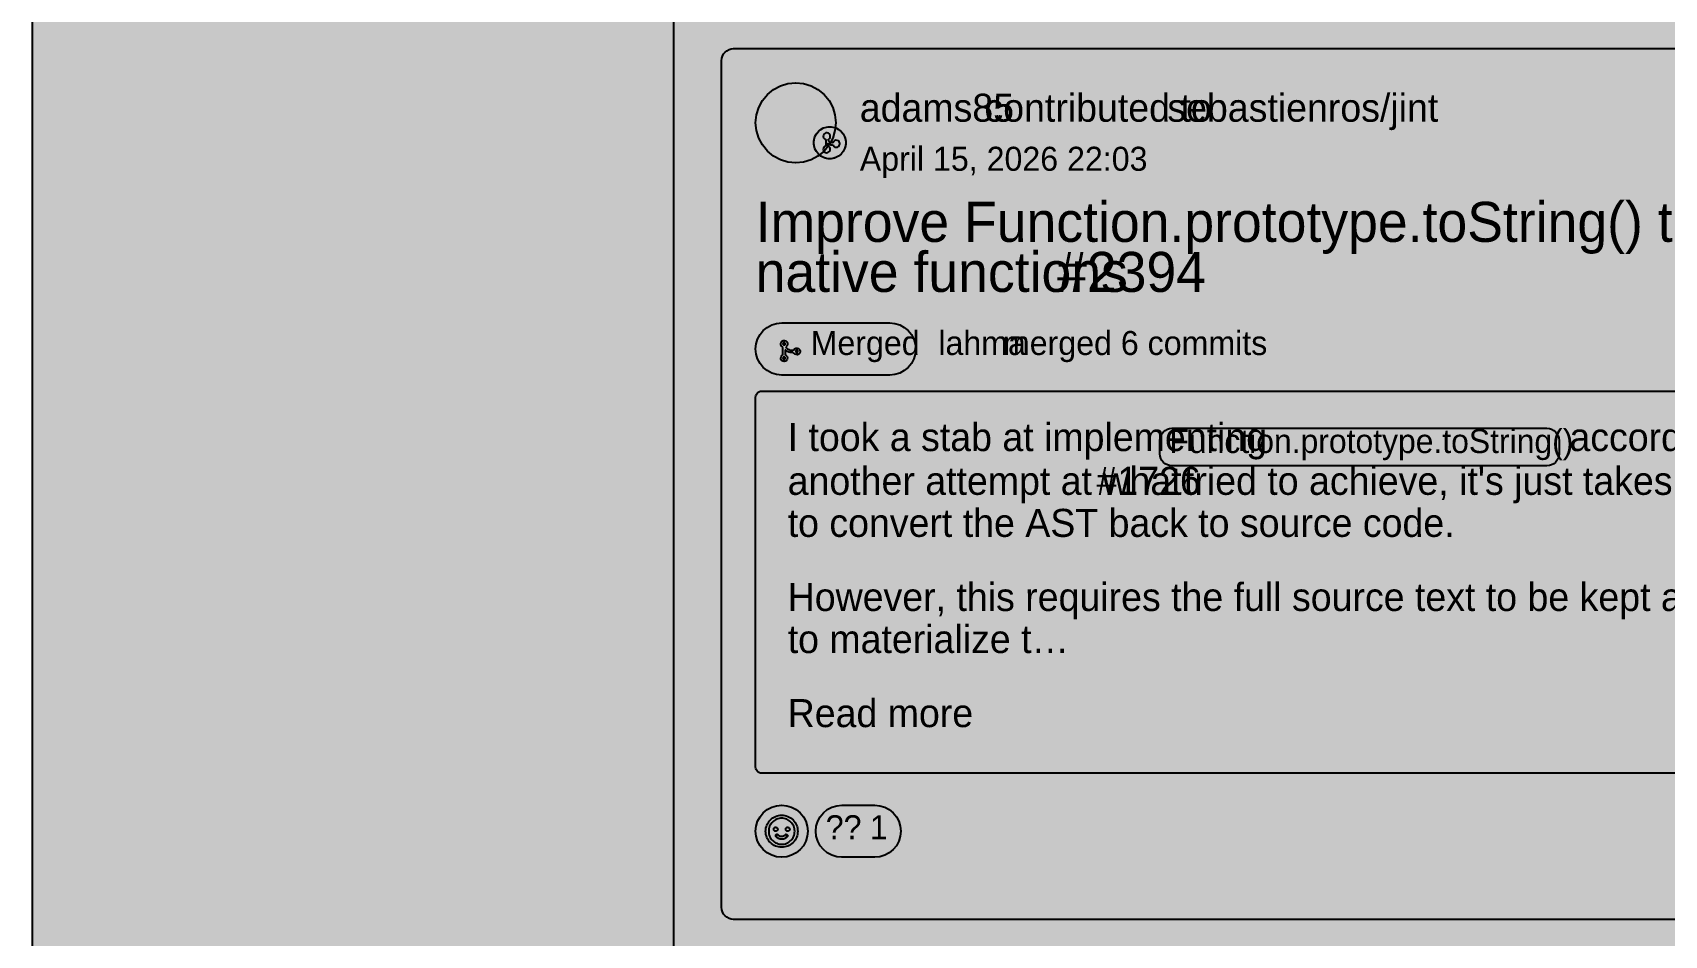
# Model space of a CAD drawing. Extents: x 0 to 2255, y 0 to 8703.
# Drawn here: x 0 to 815, y 2911 to 3362 of the extents above; entities that cross this region are included whole.
import ezdxf

# ---------------------------------------------------------------- set-up
doc = ezdxf.new("R2010")
doc.units = 0

msp = doc.modelspace()

# ---------------------------------------------------------------- hatches: boundary and pattern name
at = {"true_color": 0x0d1117}
for points in [[(0, 8703), (1280, 8703), (1280, 0.44), (0, 0.44)], [(0, 8639), (1280, 8639), (1280, 0.44), (0, 0.44)], [(0, 8639), (320, 8639), (320, 0.44), (0, 0.44)], [(350, 3354.23), (998.03, 3354.23), (998.03, 3354.23), (999.2, 3354.12), (1000.33, 3353.78), (1001.36, 3353.22), (1002.27, 3352.48), (1003.02, 3351.57), (1003.57, 3350.53), (1003.92, 3349.4), (1004.03, 3348.23), (1004.03, 2925.38), (1004.03, 2925.38), (1003.92, 2924.2), (1003.57, 2923.08), (1003.02, 2922.04), (1002.27, 2921.13), (1001.36, 2920.39), (1000.33, 2919.83), (999.2, 2919.49), (998.03, 2919.38), (350, 2919.38), (350, 2919.38), (348.83, 2919.49), (347.7, 2919.83), (346.67, 2920.39), (345.76, 2921.13), (345.01, 2922.04), (344.46, 2923.08), (344.12, 2924.2), (344, 2925.38), (344, 3348.23), (344, 3348.23), (344.12, 3349.4), (344.46, 3350.53), (345.01, 3351.57), (345.76, 3352.48), (346.67, 3353.22), (347.7, 3353.78), (348.83, 3354.12), (350, 3354.23)], [(398, 3315.23), (398, 3315.23), (398, 3315.23), (399.56, 3315.08), (401.06, 3314.63), (402.44, 3313.89), (403.66, 3312.89), (404.65, 3311.68), (405.39, 3310.3), (405.85, 3308.8), (406, 3307.23), (406, 3307.23), (406, 3307.23), (405.85, 3305.67), (405.39, 3304.17), (404.65, 3302.79), (403.66, 3301.58), (402.44, 3300.58), (401.06, 3299.84), (399.56, 3299.39), (398, 3299.23), (398, 3299.23), (398, 3299.23), (396.44, 3299.39), (394.94, 3299.84), (393.56, 3300.58), (392.34, 3301.58), (391.35, 3302.79), (390.61, 3304.17), (390.15, 3305.67), (390, 3307.23), (390, 3307.23), (390, 3307.23), (390.15, 3308.8), (390.61, 3310.3), (391.35, 3311.68), (392.34, 3312.89), (393.56, 3313.89), (394.94, 3314.63), (396.44, 3315.08), (398, 3315.23)]]:
    msp.add_hatch(color=256, dxfattribs=at).paths.add_polyline_path(points, flags=0)
at = {"true_color": 0x010409}
msp.add_hatch(color=256, dxfattribs=at).paths.add_polyline_path([(0, 8639), (1280, 8639), (1280, 0.44), (0, 0.44)], flags=0)
at = {"true_color": 0xffffff}
msp.add_hatch(color=256, dxfattribs=at).paths.add_polyline_path([(381, 3337.23), (381, 3337.23), (381, 3337.23), (384.9, 3336.85), (388.65, 3335.71), (392.11, 3333.86), (395.14, 3331.38), (397.63, 3328.35), (399.48, 3324.89), (400.62, 3321.14), (401, 3317.23), (401, 3317.23), (401, 3317.23), (400.62, 3313.33), (399.48, 3309.58), (397.63, 3306.12), (395.14, 3303.09), (392.11, 3300.6), (388.65, 3298.76), (384.9, 3297.62), (381, 3297.23), (381, 3297.23), (381, 3297.23), (377.1, 3297.62), (373.35, 3298.76), (369.89, 3300.6), (366.86, 3303.09), (364.37, 3306.12), (362.52, 3309.58), (361.38, 3313.33), (361, 3317.23), (361, 3317.23), (361, 3317.23), (361.38, 3321.14), (362.52, 3324.89), (364.37, 3328.35), (366.86, 3331.38), (369.89, 3333.86), (373.35, 3335.71), (377.1, 3336.85), (381, 3337.23)], flags=0)
at = {"true_color": 0xab7df8}
h = msp.add_hatch(color=256, dxfattribs=at)
h.paths.add_polyline_path([(398, 3299.23), (397.22, 3299.27), (396.44, 3299.39), (395.68, 3299.58), (394.94, 3299.84), (394.23, 3300.18), (393.56, 3300.58), (392.92, 3301.05), (392.34, 3301.58), (391.82, 3302.16), (391.35, 3302.79), (390.94, 3303.46), (390.61, 3304.17), (390.34, 3304.91), (390.15, 3305.67), (390.04, 3306.45), (390, 3307.23), (390.04, 3308.02), (390.15, 3308.8), (390.34, 3309.56), (390.61, 3310.3), (390.94, 3311.01), (391.35, 3311.68), (391.82, 3312.31), (392.34, 3312.89), (392.92, 3313.42), (393.56, 3313.89), (394.23, 3314.29), (394.94, 3314.63), (395.68, 3314.89), (396.44, 3315.08), (397.22, 3315.2), (398, 3315.23), (398.78, 3315.2), (399.56, 3315.08), (400.32, 3314.89), (401.06, 3314.63), (401.77, 3314.29), (402.44, 3313.89), (403.08, 3313.42), (403.66, 3312.89), (404.18, 3312.31), (404.65, 3311.68), (405.06, 3311.01), (405.39, 3310.3), (405.66, 3309.56), (405.85, 3308.8), (405.96, 3308.02), (406, 3307.23), (405.96, 3306.45), (405.85, 3305.67), (405.66, 3304.91), (405.39, 3304.17), (405.06, 3303.46), (404.65, 3302.79), (404.18, 3302.16), (403.66, 3301.58), (403.08, 3301.05), (402.44, 3300.58), (401.77, 3300.18), (401.06, 3299.84), (400.32, 3299.58), (399.56, 3299.39), (398.78, 3299.27), (398, 3299.23)], flags=0)
h.paths.add_polyline_path([(398.25, 3310.48), (398.14, 3311.1), (397.81, 3311.64), (397.32, 3312.03), (396.72, 3312.22), (396.09, 3312.19), (395.52, 3311.93), (395.07, 3311.49), (394.81, 3310.92), (394.76, 3310.29), (394.94, 3309.69), (395.32, 3309.19), (395.85, 3308.86), (396, 3308.33), (396, 3307.7), (396, 3307.07), (396, 3306.44), (396, 3305.8), (395.56, 3305.46), (395.1, 3305.03), (394.82, 3304.47), (394.76, 3303.84), (394.92, 3303.24), (395.29, 3302.73), (395.81, 3302.38), (396.42, 3302.24), (397.04, 3302.32), (397.6, 3302.62), (398.01, 3303.1), (398.22, 3303.69), (398.22, 3304.31), (397.99, 3304.9), (397.57, 3305.37), (397.01, 3305.66), (397, 3306.28), (397, 3306.91), (397.44, 3306.67), (398.01, 3306.4), (398.62, 3306.26), (399.25, 3306.23), (399.69, 3305.95), (400.07, 3305.44), (400.6, 3305.11), (401.21, 3304.98), (401.83, 3305.08), (402.38, 3305.4), (402.78, 3305.88), (402.98, 3306.48), (402.96, 3307.11), (402.72, 3307.69), (402.29, 3308.14), (401.72, 3308.42), (401.1, 3308.48), (400.49, 3308.31), (399.98, 3307.94), (399.64, 3307.42), (399.13, 3307.23), (398.51, 3307.3), (397.93, 3307.55), (397.46, 3307.96), (397.14, 3308.5), (397.32, 3308.94), (397.81, 3309.33), (398.14, 3309.87), (398.25, 3310.48)], flags=0)
at = {"true_color": 0x8957e5}
msp.add_hatch(color=256, dxfattribs=at).paths.add_polyline_path([(374, 3217.23), (427.94, 3217.23), (427.94, 3217.23), (430.47, 3216.98), (432.91, 3216.24), (435.16, 3215.04), (437.13, 3213.43), (438.75, 3211.46), (439.95, 3209.21), (440.69, 3206.77), (440.94, 3204.23), (440.94, 3204.23), (440.94, 3204.23), (440.69, 3201.7), (439.95, 3199.26), (438.75, 3197.01), (437.13, 3195.04), (435.16, 3193.43), (432.91, 3192.22), (430.47, 3191.48), (427.94, 3191.23), (374, 3191.23), (374, 3191.23), (371.46, 3191.48), (369.03, 3192.22), (366.78, 3193.43), (364.81, 3195.04), (363.19, 3197.01), (361.99, 3199.26), (361.25, 3201.7), (361, 3204.23), (361, 3204.23), (361, 3204.23), (361.25, 3206.77), (361.99, 3209.21), (363.19, 3211.46), (364.81, 3213.43), (366.78, 3215.04), (369.03, 3216.24), (371.46, 3216.98), (374, 3217.23)], flags=0)
at = {"true_color": 0xffffff}
h = msp.add_hatch(color=256, dxfattribs=at)
h.paths.add_polyline_path([(376.09, 3205.37), (376.46, 3204.8), (376.94, 3204.31), (377.51, 3203.94), (378.15, 3203.71), (378.83, 3203.61), (379.51, 3203.61), (380.06, 3203.82), (380.48, 3204.35), (381.08, 3204.67), (381.76, 3204.72), (382.4, 3204.51), (382.91, 3204.06), (383.2, 3203.45), (383.23, 3202.77), (382.98, 3202.14), (382.51, 3201.65), (381.88, 3201.39), (381.2, 3201.4), (380.58, 3201.67), (380.12, 3202.17), (379.64, 3202.48), (378.95, 3202.48), (378.27, 3202.54), (377.61, 3202.69), (376.98, 3202.95), (376.4, 3203.31), (375.88, 3203.76), (375.75, 3203.39), (375.75, 3202.71), (375.75, 3202.03), (375.75, 3201.34), (376.27, 3200.97), (376.69, 3200.43), (376.87, 3199.78), (376.78, 3199.11), (376.43, 3198.53), (375.87, 3198.13), (375.21, 3197.99), (374.54, 3198.11), (373.98, 3198.49), (373.61, 3199.06), (373.5, 3199.73), (373.66, 3200.39), (374.07, 3200.94), (374.62, 3201.3), (374.62, 3201.98), (374.62, 3202.66), (374.62, 3203.35), (374.62, 3204.03), (374.62, 3204.72), (374.45, 3205.28), (373.91, 3205.7), (373.58, 3206.29), (373.51, 3206.96), (373.71, 3207.61), (374.15, 3208.13), (374.76, 3208.43), (375.44, 3208.47), (376.08, 3208.23), (376.57, 3207.77), (376.84, 3207.14), (376.84, 3206.46), (376.58, 3205.84), (376.09, 3205.37)], flags=0)
h.paths.add_polyline_path([(375.19, 3199.11), (375.24, 3199.11), (375.3, 3199.12), (375.35, 3199.13), (375.4, 3199.15), (375.45, 3199.18), (375.5, 3199.2), (375.54, 3199.24), (375.59, 3199.27), (375.62, 3199.32), (375.66, 3199.36), (375.68, 3199.41), (375.71, 3199.46), (375.73, 3199.51), (375.74, 3199.56), (375.75, 3199.62), (375.75, 3199.67), (375.75, 3199.73), (375.74, 3199.78), (375.73, 3199.84), (375.71, 3199.89), (375.68, 3199.94), (375.66, 3199.98), (375.62, 3200.03), (375.59, 3200.07), (375.54, 3200.11), (375.5, 3200.14), (375.45, 3200.17), (375.4, 3200.19), (375.35, 3200.21), (375.3, 3200.22), (375.24, 3200.23), (375.19, 3200.23), (375.13, 3200.23), (375.08, 3200.22), (375.02, 3200.21), (374.97, 3200.19), (374.92, 3200.17), (374.88, 3200.14), (374.83, 3200.11), (374.79, 3200.07), (374.75, 3200.03), (374.72, 3199.98), (374.69, 3199.94), (374.67, 3199.89), (374.65, 3199.84), (374.64, 3199.78), (374.63, 3199.73), (374.62, 3199.67), (374.63, 3199.62), (374.64, 3199.56), (374.65, 3199.51), (374.67, 3199.46), (374.69, 3199.41), (374.72, 3199.36), (374.75, 3199.32), (374.79, 3199.27), (374.83, 3199.24), (374.88, 3199.2), (374.92, 3199.18), (374.97, 3199.15), (375.02, 3199.13), (375.08, 3199.12), (375.13, 3199.11), (375.19, 3199.11)], flags=0)
h.paths.add_polyline_path([(381.56, 3202.48), (381.62, 3202.49), (381.67, 3202.5), (381.73, 3202.51), (381.78, 3202.53), (381.83, 3202.55), (381.87, 3202.58), (381.92, 3202.61), (381.96, 3202.65), (382, 3202.69), (382.03, 3202.73), (382.06, 3202.78), (382.08, 3202.83), (382.1, 3202.88), (382.11, 3202.94), (382.12, 3202.99), (382.12, 3203.05), (382.12, 3203.1), (382.11, 3203.16), (382.1, 3203.21), (382.08, 3203.26), (382.06, 3203.31), (382.03, 3203.36), (382, 3203.4), (381.96, 3203.44), (381.92, 3203.48), (381.87, 3203.51), (381.83, 3203.54), (381.78, 3203.57), (381.73, 3203.59), (381.67, 3203.6), (381.62, 3203.61), (381.56, 3203.61), (381.51, 3203.61), (381.45, 3203.6), (381.4, 3203.59), (381.35, 3203.57), (381.3, 3203.54), (381.25, 3203.51), (381.21, 3203.48), (381.16, 3203.44), (381.13, 3203.4), (381.09, 3203.36), (381.07, 3203.31), (381.04, 3203.26), (381.02, 3203.21), (381.01, 3203.16), (381, 3203.1), (381, 3203.05), (381, 3202.99), (381.01, 3202.94), (381.02, 3202.88), (381.04, 3202.83), (381.07, 3202.78), (381.09, 3202.73), (381.13, 3202.69), (381.16, 3202.65), (381.21, 3202.61), (381.25, 3202.58), (381.3, 3202.55), (381.35, 3202.53), (381.4, 3202.51), (381.45, 3202.5), (381.51, 3202.49), (381.56, 3202.48)], flags=0)
h.paths.add_polyline_path([(375.75, 3206.8), (375.75, 3206.85), (375.74, 3206.91), (375.73, 3206.96), (375.71, 3207.01), (375.68, 3207.06), (375.65, 3207.11), (375.62, 3207.15), (375.58, 3207.19), (375.54, 3207.23), (375.5, 3207.26), (375.45, 3207.29), (375.4, 3207.32), (375.35, 3207.33), (375.3, 3207.35), (375.24, 3207.35), (375.19, 3207.36), (375.13, 3207.35), (375.08, 3207.35), (375.02, 3207.33), (374.97, 3207.31), (374.92, 3207.29), (374.87, 3207.26), (374.83, 3207.23), (374.79, 3207.19), (374.75, 3207.15), (374.72, 3207.11), (374.69, 3207.06), (374.67, 3207.01), (374.65, 3206.96), (374.64, 3206.9), (374.63, 3206.85), (374.62, 3206.79), (374.63, 3206.74), (374.64, 3206.68), (374.65, 3206.63), (374.67, 3206.58), (374.69, 3206.53), (374.72, 3206.48), (374.75, 3206.44), (374.79, 3206.4), (374.83, 3206.36), (374.88, 3206.33), (374.92, 3206.3), (374.97, 3206.27), (375.03, 3206.26), (375.08, 3206.24), (375.13, 3206.24), (375.19, 3206.23), (375.24, 3206.24), (375.3, 3206.24), (375.35, 3206.26), (375.4, 3206.28), (375.45, 3206.3), (375.5, 3206.33), (375.55, 3206.36), (375.59, 3206.4), (375.62, 3206.44), (375.66, 3206.48), (375.68, 3206.53), (375.71, 3206.58), (375.73, 3206.63), (375.74, 3206.69), (375.75, 3206.74), (375.75, 3206.8)], flags=0)
at = {"true_color": 0x151b23}
for points in [[(364, 3183.23), (984.03, 3183.23), (984.03, 3183.23), (984.62, 3183.18), (985.18, 3183.01), (985.7, 3182.73), (986.15, 3182.36), (986.53, 3181.9), (986.8, 3181.38), (986.97, 3180.82), (987.03, 3180.23), (987.03, 2995.38), (987.03, 2995.38), (986.97, 2994.79), (986.8, 2994.23), (986.53, 2993.71), (986.15, 2993.25), (985.7, 2992.88), (985.18, 2992.6), (984.62, 2992.43), (984.03, 2992.38), (364, 2992.38), (364, 2992.38), (363.41, 2992.43), (362.85, 2992.6), (362.33, 2992.88), (361.88, 2993.25), (361.51, 2993.71), (361.23, 2994.23), (361.06, 2994.79), (361, 2995.38), (361, 3180.23), (361, 3180.23), (361.06, 3180.82), (361.23, 3181.38), (361.51, 3181.9), (361.88, 3182.36), (362.33, 3182.73), (362.85, 3183.01), (363.41, 3183.18), (364, 3183.23)], [(374, 2976.38), (374, 2976.38), (374, 2976.38), (376.54, 2976.13), (378.97, 2975.39), (381.22, 2974.18), (383.19, 2972.57), (384.81, 2970.6), (386.01, 2968.35), (386.75, 2965.91), (387, 2963.37), (387, 2963.37), (387, 2963.37), (386.75, 2960.84), (386.01, 2958.4), (384.81, 2956.15), (383.19, 2954.18), (381.22, 2952.57), (378.97, 2951.36), (376.54, 2950.62), (374, 2950.38), (374, 2950.38), (374, 2950.38), (371.46, 2950.62), (369.03, 2951.36), (366.78, 2952.57), (364.81, 2954.18), (363.19, 2956.15), (361.99, 2958.4), (361.25, 2960.84), (361, 2963.37), (361, 2963.37), (361, 2963.37), (361.25, 2965.91), (361.99, 2968.35), (363.19, 2970.6), (364.81, 2972.57), (366.78, 2974.18), (369.03, 2975.39), (371.46, 2976.13), (374, 2976.38)]]:
    msp.add_hatch(color=256, dxfattribs=at).paths.add_polyline_path(points, flags=0)
at = {"true_color": 0x656c76}
msp.add_hatch(color=256, dxfattribs=at).paths.add_polyline_path([(568.88, 3164.61), (756.12, 3164.61), (756.12, 3164.61), (757.3, 3164.49), (758.42, 3164.15), (759.46, 3163.6), (760.37, 3162.85), (761.11, 3161.94), (761.67, 3160.91), (762.01, 3159.78), (762.12, 3158.61), (762.12, 3151.86), (762.12, 3151.86), (762.01, 3150.69), (761.67, 3149.56), (761.11, 3148.53), (760.37, 3147.62), (759.46, 3146.87), (758.42, 3146.32), (757.3, 3145.97), (756.12, 3145.86), (568.88, 3145.86), (568.88, 3145.86), (567.7, 3145.97), (566.58, 3146.32), (565.54, 3146.87), (564.63, 3147.62), (563.89, 3148.53), (563.33, 3149.56), (562.99, 3150.69), (562.88, 3151.86), (562.88, 3158.61), (562.88, 3158.61), (562.99, 3159.78), (563.33, 3160.91), (563.89, 3161.94), (564.63, 3162.85), (565.54, 3163.6), (566.58, 3164.15), (567.7, 3164.49), (568.88, 3164.61)], flags=0)
at = {"true_color": 0x9198a1}
h = msp.add_hatch(color=256, dxfattribs=at)
h.paths.add_polyline_path([(374, 2971.38), (374.78, 2971.34), (375.56, 2971.22), (376.32, 2971.03), (377.06, 2970.77), (377.77, 2970.43), (378.44, 2970.03), (379.08, 2969.56), (379.66, 2969.03), (380.18, 2968.45), (380.65, 2967.82), (381.06, 2967.15), (381.39, 2966.44), (381.66, 2965.7), (381.85, 2964.94), (381.96, 2964.16), (382, 2963.37), (381.96, 2962.59), (381.85, 2961.81), (381.66, 2961.05), (381.39, 2960.31), (381.06, 2959.6), (380.65, 2958.93), (380.18, 2958.3), (379.66, 2957.72), (379.08, 2957.19), (378.44, 2956.72), (377.77, 2956.32), (377.06, 2955.98), (376.32, 2955.72), (375.56, 2955.53), (374.78, 2955.41), (374, 2955.38), (373.22, 2955.41), (372.44, 2955.53), (371.68, 2955.72), (370.94, 2955.98), (370.23, 2956.32), (369.56, 2956.72), (368.92, 2957.19), (368.34, 2957.72), (367.82, 2958.3), (367.35, 2958.93), (366.94, 2959.6), (366.61, 2960.31), (366.34, 2961.05), (366.15, 2961.81), (366.04, 2962.59), (366, 2963.37), (366.04, 2964.16), (366.15, 2964.94), (366.34, 2965.7), (366.61, 2966.44), (366.94, 2967.15), (367.35, 2967.82), (367.82, 2968.45), (368.34, 2969.03), (368.92, 2969.56), (369.56, 2970.03), (370.23, 2970.43), (370.94, 2970.77), (371.68, 2971.03), (372.44, 2971.22), (373.22, 2971.34), (374, 2971.38)], flags=0)
h.paths.add_polyline_path([(367.5, 2963.37), (367.53, 2962.74), (367.62, 2962.11), (367.78, 2961.49), (367.99, 2960.89), (368.27, 2960.31), (368.59, 2959.76), (368.98, 2959.25), (369.4, 2958.78), (369.88, 2958.35), (370.39, 2957.97), (370.94, 2957.64), (371.51, 2957.37), (372.11, 2957.15), (372.73, 2957), (373.36, 2956.91), (374, 2956.88), (374.64, 2956.91), (375.27, 2957), (375.89, 2957.15), (376.49, 2957.37), (377.06, 2957.64), (377.61, 2957.97), (378.12, 2958.35), (378.6, 2958.78), (379.02, 2959.25), (379.41, 2959.76), (379.73, 2960.31), (380.01, 2960.89), (380.22, 2961.49), (380.38, 2962.11), (380.47, 2962.74), (380.5, 2963.37), (380.47, 2964.01), (380.38, 2964.64), (380.22, 2965.26), (380.01, 2965.86), (379.73, 2966.44), (379.41, 2966.99), (379.02, 2967.5), (378.6, 2967.97), (378.12, 2968.4), (377.61, 2968.78), (377.06, 2969.11), (376.49, 2969.38), (375.89, 2969.6), (375.27, 2969.75), (374.64, 2969.84), (374, 2969.88), (373.36, 2969.84), (372.73, 2969.75), (372.11, 2969.6), (371.51, 2969.38), (370.94, 2969.11), (370.39, 2968.78), (369.88, 2968.4), (369.4, 2967.97), (368.98, 2967.5), (368.59, 2966.99), (368.27, 2966.44), (367.99, 2965.86), (367.78, 2965.26), (367.62, 2964.64), (367.53, 2964.01), (367.5, 2963.37)], flags=0)
h.paths.add_polyline_path([(371.32, 2961.74), (371.55, 2961.85), (371.81, 2961.87), (372.05, 2961.81), (372.27, 2961.67), (372.44, 2961.48), (372.63, 2961.31), (372.84, 2961.16), (373.08, 2961.05), (373.32, 2960.97), (373.57, 2960.91), (373.82, 2960.88), (374.08, 2960.88), (374.34, 2960.9), (374.59, 2960.94), (374.84, 2961.02), (375.07, 2961.12), (375.29, 2961.25), (375.49, 2961.41), (375.67, 2961.6), (375.86, 2961.77), (376.1, 2961.86), (376.35, 2961.87), (376.6, 2961.79), (376.8, 2961.64), (376.94, 2961.43), (377, 2961.18), (376.97, 2960.92), (376.86, 2960.7), (376.73, 2960.53), (376.56, 2960.35), (376.36, 2960.18), (376.16, 2960.02), (375.94, 2959.89), (375.71, 2959.77), (375.48, 2959.66), (375.24, 2959.57), (374.99, 2959.5), (374.74, 2959.44), (374.49, 2959.4), (374.23, 2959.38), (373.97, 2959.38), (373.72, 2959.38), (373.46, 2959.41), (373.21, 2959.45), (372.96, 2959.51), (372.71, 2959.59), (372.47, 2959.68), (372.24, 2959.79), (372.01, 2959.91), (371.8, 2960.06), (371.6, 2960.22), (371.41, 2960.39), (371.23, 2960.58), (371.22, 2960.75), (371.43, 2960.9), (371.64, 2961.05), (371.65, 2961.05), (371.43, 2960.9), (371.22, 2960.76), (371.06, 2960.83), (371, 2961.07), (371.03, 2961.33), (371.14, 2961.56), (371.32, 2961.74)], flags=0)
h.paths.add_polyline_path([(378, 2964.38), (378, 2964.28), (377.98, 2964.18), (377.96, 2964.08), (377.92, 2963.99), (377.88, 2963.9), (377.83, 2963.82), (377.77, 2963.74), (377.71, 2963.67), (377.63, 2963.6), (377.56, 2963.54), (377.47, 2963.49), (377.38, 2963.45), (377.29, 2963.42), (377.2, 2963.39), (377.1, 2963.38), (377, 2963.37), (376.9, 2963.38), (376.8, 2963.39), (376.71, 2963.42), (376.62, 2963.45), (376.53, 2963.49), (376.44, 2963.54), (376.37, 2963.6), (376.29, 2963.67), (376.23, 2963.74), (376.17, 2963.82), (376.12, 2963.9), (376.08, 2963.99), (376.04, 2964.08), (376.02, 2964.18), (376, 2964.28), (376, 2964.38), (376, 2964.47), (376.02, 2964.57), (376.04, 2964.67), (376.08, 2964.76), (376.12, 2964.85), (376.17, 2964.93), (376.23, 2965.01), (376.29, 2965.08), (376.37, 2965.15), (376.44, 2965.21), (376.53, 2965.26), (376.62, 2965.3), (376.71, 2965.33), (376.8, 2965.36), (376.9, 2965.37), (377, 2965.38), (377.1, 2965.37), (377.2, 2965.36), (377.29, 2965.33), (377.38, 2965.3), (377.47, 2965.26), (377.56, 2965.21), (377.63, 2965.15), (377.71, 2965.08), (377.77, 2965.01), (377.83, 2964.93), (377.88, 2964.85), (377.92, 2964.76), (377.96, 2964.67), (377.98, 2964.57), (378, 2964.47), (378, 2964.38)], flags=0)
h.paths.add_polyline_path([(371, 2963.37), (370.9, 2963.38), (370.8, 2963.39), (370.71, 2963.42), (370.62, 2963.45), (370.53, 2963.49), (370.44, 2963.54), (370.37, 2963.6), (370.29, 2963.67), (370.23, 2963.74), (370.17, 2963.82), (370.12, 2963.9), (370.08, 2963.99), (370.04, 2964.08), (370.02, 2964.18), (370, 2964.28), (370, 2964.38), (370, 2964.47), (370.02, 2964.57), (370.04, 2964.67), (370.08, 2964.76), (370.12, 2964.85), (370.17, 2964.93), (370.23, 2965.01), (370.29, 2965.08), (370.37, 2965.15), (370.44, 2965.21), (370.53, 2965.26), (370.62, 2965.3), (370.71, 2965.33), (370.8, 2965.36), (370.9, 2965.37), (371, 2965.38), (371.1, 2965.37), (371.2, 2965.36), (371.29, 2965.33), (371.38, 2965.3), (371.47, 2965.26), (371.56, 2965.21), (371.63, 2965.15), (371.71, 2965.08), (371.77, 2965.01), (371.83, 2964.93), (371.88, 2964.85), (371.92, 2964.76), (371.96, 2964.67), (371.98, 2964.57), (372, 2964.47), (372, 2964.38), (372, 2964.28), (371.98, 2964.18), (371.96, 2964.08), (371.92, 2963.99), (371.88, 2963.9), (371.83, 2963.82), (371.77, 2963.74), (371.71, 2963.67), (371.63, 2963.6), (371.56, 2963.54), (371.47, 2963.49), (371.38, 2963.45), (371.29, 2963.42), (371.2, 2963.39), (371.1, 2963.38), (371, 2963.37)], flags=0)
h.paths.add_polyline_path([(376.25, 2961.12), (376.27, 2961.11), (376.29, 2961.1), (376.31, 2961.09), (376.32, 2961.07), (376.34, 2961.06), (376.36, 2961.05), (376.38, 2961.03), (376.4, 2961.02), (376.42, 2961.01), (376.44, 2960.99), (376.45, 2960.98), (376.47, 2960.97), (376.49, 2960.96), (376.51, 2960.94), (376.53, 2960.93), (376.55, 2960.92), (376.56, 2960.9), (376.58, 2960.89), (376.6, 2960.88), (376.62, 2960.86), (376.64, 2960.85), (376.66, 2960.84), (376.68, 2960.83), (376.69, 2960.81), (376.71, 2960.8), (376.73, 2960.79), (376.75, 2960.77), (376.77, 2960.76), (376.79, 2960.75), (376.81, 2960.73), (376.82, 2960.72), (376.84, 2960.71), (376.82, 2960.72), (376.81, 2960.73), (376.79, 2960.75), (376.77, 2960.76), (376.75, 2960.77), (376.73, 2960.79), (376.71, 2960.8), (376.69, 2960.81), (376.68, 2960.83), (376.66, 2960.84), (376.64, 2960.85), (376.62, 2960.87), (376.6, 2960.88), (376.58, 2960.89), (376.56, 2960.9), (376.55, 2960.92), (376.53, 2960.93), (376.51, 2960.94), (376.49, 2960.96), (376.47, 2960.97), (376.45, 2960.98), (376.44, 2961), (376.42, 2961.01), (376.4, 2961.02), (376.38, 2961.03), (376.36, 2961.05), (376.34, 2961.06), (376.32, 2961.07), (376.31, 2961.09), (376.29, 2961.1), (376.27, 2961.11), (376.25, 2961.12)], flags=0)

# ---------------------------------------------------------------- linework, layer by layer
at = {"true_color": 0x0d1117}
for points in [[(0, 8703), (1280, 8703), (1280, 0.44), (0, 0.44)], [(0, 8639), (1280, 8639), (1280, 0.44), (0, 0.44)], [(0, 8639), (320, 8639), (320, 0.44), (0, 0.44)], [(398, 3315.23), (398, 3315.23), (398, 3315.23), (399.56, 3315.08), (401.06, 3314.63), (402.44, 3313.89), (403.66, 3312.89), (404.65, 3311.68), (405.39, 3310.3), (405.85, 3308.8), (406, 3307.23), (406, 3307.23), (406, 3307.23), (405.85, 3305.67), (405.39, 3304.17), (404.65, 3302.79), (403.66, 3301.58), (402.44, 3300.58), (401.06, 3299.84), (399.56, 3299.39), (398, 3299.23), (398, 3299.23), (398, 3299.23), (396.44, 3299.39), (394.94, 3299.84), (393.56, 3300.58), (392.34, 3301.58), (391.35, 3302.79), (390.61, 3304.17), (390.15, 3305.67), (390, 3307.23), (390, 3307.23), (390, 3307.23), (390.15, 3308.8), (390.61, 3310.3), (391.35, 3311.68), (392.34, 3312.89), (393.56, 3313.89), (394.94, 3314.63), (396.44, 3315.08), (398, 3315.23)]]:
    msp.add_lwpolyline(points, close=True, dxfattribs=at)
at = {"true_color": 0x010409}
for points in [[(0, 8639), (1280, 8639), (1280, 0.44), (0, 0.44)], [(381, 3337.23), (381, 3337.23), (381, 3337.23), (384.9, 3336.85), (388.65, 3335.71), (392.11, 3333.86), (395.14, 3331.38), (397.63, 3328.35), (399.48, 3324.89), (400.62, 3321.14), (401, 3317.23), (401, 3317.23), (401, 3317.23), (400.62, 3313.33), (399.48, 3309.58), (397.63, 3306.12), (395.14, 3303.09), (392.11, 3300.6), (388.65, 3298.76), (384.9, 3297.62), (381, 3297.23), (381, 3297.23), (381, 3297.23), (377.1, 3297.62), (373.35, 3298.76), (369.89, 3300.6), (366.86, 3303.09), (364.37, 3306.12), (362.52, 3309.58), (361.38, 3313.33), (361, 3317.23), (361, 3317.23), (361, 3317.23), (361.38, 3321.14), (362.52, 3324.89), (364.37, 3328.35), (366.86, 3331.38), (369.89, 3333.86), (373.35, 3335.71), (377.1, 3336.85), (381, 3337.23)]]:
    msp.add_lwpolyline(points, close=True, dxfattribs=at)
at = {"true_color": 0x3d444d}
msp.add_lwpolyline([(998.03, 2919.38), (350, 2919.38), (350, 2919.38), (348.83, 2919.49), (347.7, 2919.83), (346.67, 2920.39), (345.76, 2921.13), (345.01, 2922.04), (344.46, 2923.08), (344.12, 2924.2), (344, 2925.38), (344, 3348.23), (344, 3348.23), (344.12, 3349.4), (344.46, 3350.53), (345.01, 3351.57), (345.76, 3352.48), (346.67, 3353.22), (347.7, 3353.78), (348.83, 3354.12), (350, 3354.23), (350, 3354.23), (998.03, 3354.23)], dxfattribs=at)
at = {"true_color": 0xab7df8}
for points in [[(398, 3299.23), (397.22, 3299.27), (396.44, 3299.39), (395.68, 3299.58), (394.94, 3299.84), (394.23, 3300.18), (393.56, 3300.58), (392.92, 3301.05), (392.34, 3301.58), (391.82, 3302.16), (391.35, 3302.79), (390.94, 3303.46), (390.61, 3304.17), (390.34, 3304.91), (390.15, 3305.67), (390.04, 3306.45), (390, 3307.23), (390.04, 3308.02), (390.15, 3308.8), (390.34, 3309.56), (390.61, 3310.3), (390.94, 3311.01), (391.35, 3311.68), (391.82, 3312.31), (392.34, 3312.89), (392.92, 3313.42), (393.56, 3313.89), (394.23, 3314.29), (394.94, 3314.63), (395.68, 3314.89), (396.44, 3315.08), (397.22, 3315.2), (398, 3315.23), (398.78, 3315.2), (399.56, 3315.08), (400.32, 3314.89), (401.06, 3314.63), (401.77, 3314.29), (402.44, 3313.89), (403.08, 3313.42), (403.66, 3312.89), (404.18, 3312.31), (404.65, 3311.68), (405.06, 3311.01), (405.39, 3310.3), (405.66, 3309.56), (405.85, 3308.8), (405.96, 3308.02), (406, 3307.23), (405.96, 3306.45), (405.85, 3305.67), (405.66, 3304.91), (405.39, 3304.17), (405.06, 3303.46), (404.65, 3302.79), (404.18, 3302.16), (403.66, 3301.58), (403.08, 3301.05), (402.44, 3300.58), (401.77, 3300.18), (401.06, 3299.84), (400.32, 3299.58), (399.56, 3299.39), (398.78, 3299.27), (398, 3299.23)], [(398.25, 3310.48), (398.14, 3311.1), (397.81, 3311.64), (397.32, 3312.03), (396.72, 3312.22), (396.09, 3312.19), (395.52, 3311.93), (395.07, 3311.49), (394.81, 3310.92), (394.76, 3310.29), (394.94, 3309.69), (395.32, 3309.19), (395.85, 3308.86), (396, 3308.33), (396, 3307.7), (396, 3307.07), (396, 3306.44), (396, 3305.8), (395.56, 3305.46), (395.1, 3305.03), (394.82, 3304.47), (394.76, 3303.84), (394.92, 3303.24), (395.29, 3302.73), (395.81, 3302.38), (396.42, 3302.24), (397.04, 3302.32), (397.6, 3302.62), (398.01, 3303.1), (398.22, 3303.69), (398.22, 3304.31), (397.99, 3304.9), (397.57, 3305.37), (397.01, 3305.66), (397, 3306.28), (397, 3306.91), (397.44, 3306.67), (398.01, 3306.4), (398.62, 3306.26), (399.25, 3306.23), (399.69, 3305.95), (400.07, 3305.44), (400.6, 3305.11), (401.21, 3304.98), (401.83, 3305.08), (402.38, 3305.4), (402.78, 3305.88), (402.98, 3306.48), (402.96, 3307.11), (402.72, 3307.69), (402.29, 3308.14), (401.72, 3308.42), (401.1, 3308.48), (400.49, 3308.31), (399.98, 3307.94), (399.64, 3307.42), (399.13, 3307.23), (398.51, 3307.3), (397.93, 3307.55), (397.46, 3307.96), (397.14, 3308.5), (397.32, 3308.94), (397.81, 3309.33), (398.14, 3309.87), (398.25, 3310.48)]]:
    msp.add_lwpolyline(points, close=True, dxfattribs=at)
at = {"true_color": 0x8957e5}
msp.add_lwpolyline([(374, 3217.23), (427.94, 3217.23), (427.94, 3217.23), (430.47, 3216.98), (432.91, 3216.24), (435.16, 3215.04), (437.13, 3213.43), (438.75, 3211.46), (439.95, 3209.21), (440.69, 3206.77), (440.94, 3204.23), (440.94, 3204.23), (440.94, 3204.23), (440.69, 3201.7), (439.95, 3199.26), (438.75, 3197.01), (437.13, 3195.04), (435.16, 3193.43), (432.91, 3192.22), (430.47, 3191.48), (427.94, 3191.23), (374, 3191.23), (374, 3191.23), (371.46, 3191.48), (369.03, 3192.22), (366.78, 3193.43), (364.81, 3195.04), (363.19, 3197.01), (361.99, 3199.26), (361.25, 3201.7), (361, 3204.23), (361, 3204.23), (361, 3204.23), (361.25, 3206.77), (361.99, 3209.21), (363.19, 3211.46), (364.81, 3213.43), (366.78, 3215.04), (369.03, 3216.24), (371.46, 3216.98), (374, 3217.23)], close=True, dxfattribs=at)
at = {"true_color": 0xffffff}
for points in [[(376.09, 3205.37), (376.46, 3204.8), (376.94, 3204.31), (377.51, 3203.94), (378.15, 3203.71), (378.83, 3203.61), (379.51, 3203.61), (380.06, 3203.82), (380.48, 3204.35), (381.08, 3204.67), (381.76, 3204.72), (382.4, 3204.51), (382.91, 3204.06), (383.2, 3203.45), (383.23, 3202.77), (382.98, 3202.14), (382.51, 3201.65), (381.88, 3201.39), (381.2, 3201.4), (380.58, 3201.67), (380.12, 3202.17), (379.64, 3202.48), (378.95, 3202.48), (378.27, 3202.54), (377.61, 3202.69), (376.98, 3202.95), (376.4, 3203.31), (375.88, 3203.76), (375.75, 3203.39), (375.75, 3202.71), (375.75, 3202.03), (375.75, 3201.34), (376.27, 3200.97), (376.69, 3200.43), (376.87, 3199.78), (376.78, 3199.11), (376.43, 3198.53), (375.87, 3198.13), (375.21, 3197.99), (374.54, 3198.11), (373.98, 3198.49), (373.61, 3199.06), (373.5, 3199.73), (373.66, 3200.39), (374.07, 3200.94), (374.62, 3201.3), (374.62, 3201.98), (374.62, 3202.66), (374.62, 3203.35), (374.62, 3204.03), (374.62, 3204.72), (374.45, 3205.28), (373.91, 3205.7), (373.58, 3206.29), (373.51, 3206.96), (373.71, 3207.61), (374.15, 3208.13), (374.76, 3208.43), (375.44, 3208.47), (376.08, 3208.23), (376.57, 3207.77), (376.84, 3207.14), (376.84, 3206.46), (376.58, 3205.84), (376.09, 3205.37)], [(375.75, 3206.8), (375.75, 3206.85), (375.74, 3206.91), (375.73, 3206.96), (375.71, 3207.01), (375.68, 3207.06), (375.65, 3207.11), (375.62, 3207.15), (375.58, 3207.19), (375.54, 3207.23), (375.5, 3207.26), (375.45, 3207.29), (375.4, 3207.32), (375.35, 3207.33), (375.3, 3207.35), (375.24, 3207.35), (375.19, 3207.36), (375.13, 3207.35), (375.08, 3207.35), (375.02, 3207.33), (374.97, 3207.31), (374.92, 3207.29), (374.87, 3207.26), (374.83, 3207.23), (374.79, 3207.19), (374.75, 3207.15), (374.72, 3207.11), (374.69, 3207.06), (374.67, 3207.01), (374.65, 3206.96), (374.64, 3206.9), (374.63, 3206.85), (374.62, 3206.79), (374.63, 3206.74), (374.64, 3206.68), (374.65, 3206.63), (374.67, 3206.58), (374.69, 3206.53), (374.72, 3206.48), (374.75, 3206.44), (374.79, 3206.4), (374.83, 3206.36), (374.88, 3206.33), (374.92, 3206.3), (374.97, 3206.27), (375.03, 3206.26), (375.08, 3206.24), (375.13, 3206.24), (375.19, 3206.23), (375.24, 3206.24), (375.3, 3206.24), (375.35, 3206.26), (375.4, 3206.28), (375.45, 3206.3), (375.5, 3206.33), (375.55, 3206.36), (375.59, 3206.4), (375.62, 3206.44), (375.66, 3206.48), (375.68, 3206.53), (375.71, 3206.58), (375.73, 3206.63), (375.74, 3206.69), (375.75, 3206.74), (375.75, 3206.8)], [(381.56, 3202.48), (381.62, 3202.49), (381.67, 3202.5), (381.73, 3202.51), (381.78, 3202.53), (381.83, 3202.55), (381.87, 3202.58), (381.92, 3202.61), (381.96, 3202.65), (382, 3202.69), (382.03, 3202.73), (382.06, 3202.78), (382.08, 3202.83), (382.1, 3202.88), (382.11, 3202.94), (382.12, 3202.99), (382.12, 3203.05), (382.12, 3203.1), (382.11, 3203.16), (382.1, 3203.21), (382.08, 3203.26), (382.06, 3203.31), (382.03, 3203.36), (382, 3203.4), (381.96, 3203.44), (381.92, 3203.48), (381.87, 3203.51), (381.83, 3203.54), (381.78, 3203.57), (381.73, 3203.59), (381.67, 3203.6), (381.62, 3203.61), (381.56, 3203.61), (381.51, 3203.61), (381.45, 3203.6), (381.4, 3203.59), (381.35, 3203.57), (381.3, 3203.54), (381.25, 3203.51), (381.21, 3203.48), (381.16, 3203.44), (381.13, 3203.4), (381.09, 3203.36), (381.07, 3203.31), (381.04, 3203.26), (381.02, 3203.21), (381.01, 3203.16), (381, 3203.1), (381, 3203.05), (381, 3202.99), (381.01, 3202.94), (381.02, 3202.88), (381.04, 3202.83), (381.07, 3202.78), (381.09, 3202.73), (381.13, 3202.69), (381.16, 3202.65), (381.21, 3202.61), (381.25, 3202.58), (381.3, 3202.55), (381.35, 3202.53), (381.4, 3202.51), (381.45, 3202.5), (381.51, 3202.49), (381.56, 3202.48)], [(375.19, 3199.11), (375.24, 3199.11), (375.3, 3199.12), (375.35, 3199.13), (375.4, 3199.15), (375.45, 3199.18), (375.5, 3199.2), (375.54, 3199.24), (375.59, 3199.27), (375.62, 3199.32), (375.66, 3199.36), (375.68, 3199.41), (375.71, 3199.46), (375.73, 3199.51), (375.74, 3199.56), (375.75, 3199.62), (375.75, 3199.67), (375.75, 3199.73), (375.74, 3199.78), (375.73, 3199.84), (375.71, 3199.89), (375.68, 3199.94), (375.66, 3199.98), (375.62, 3200.03), (375.59, 3200.07), (375.54, 3200.11), (375.5, 3200.14), (375.45, 3200.17), (375.4, 3200.19), (375.35, 3200.21), (375.3, 3200.22), (375.24, 3200.23), (375.19, 3200.23), (375.13, 3200.23), (375.08, 3200.22), (375.02, 3200.21), (374.97, 3200.19), (374.92, 3200.17), (374.88, 3200.14), (374.83, 3200.11), (374.79, 3200.07), (374.75, 3200.03), (374.72, 3199.98), (374.69, 3199.94), (374.67, 3199.89), (374.65, 3199.84), (374.64, 3199.78), (374.63, 3199.73), (374.62, 3199.67), (374.63, 3199.62), (374.64, 3199.56), (374.65, 3199.51), (374.67, 3199.46), (374.69, 3199.41), (374.72, 3199.36), (374.75, 3199.32), (374.79, 3199.27), (374.83, 3199.24), (374.88, 3199.2), (374.92, 3199.18), (374.97, 3199.15), (375.02, 3199.13), (375.08, 3199.12), (375.13, 3199.11), (375.19, 3199.11)]]:
    msp.add_lwpolyline(points, close=True, dxfattribs=at)
at = {"true_color": 0x151b23}
msp.add_lwpolyline([(984.03, 2992.38), (364, 2992.38), (364, 2992.38), (363.41, 2992.43), (362.85, 2992.6), (362.33, 2992.88), (361.88, 2993.25), (361.51, 2993.71), (361.23, 2994.23), (361.06, 2994.79), (361, 2995.38), (361, 3180.23), (361, 3180.23), (361.06, 3180.82), (361.23, 3181.38), (361.51, 3181.9), (361.88, 3182.36), (362.33, 3182.73), (362.85, 3183.01), (363.41, 3183.18), (364, 3183.23), (364, 3183.23), (984.03, 3183.23)], dxfattribs=at)
at = {"true_color": 0x656c76}
msp.add_lwpolyline([(568.88, 3164.61), (756.12, 3164.61), (756.12, 3164.61), (757.3, 3164.49), (758.42, 3164.15), (759.46, 3163.6), (760.37, 3162.85), (761.11, 3161.94), (761.67, 3160.91), (762.01, 3159.78), (762.12, 3158.61), (762.12, 3151.86), (762.12, 3151.86), (762.01, 3150.69), (761.67, 3149.56), (761.11, 3148.53), (760.37, 3147.62), (759.46, 3146.87), (758.42, 3146.32), (757.3, 3145.97), (756.12, 3145.86), (568.88, 3145.86), (568.88, 3145.86), (567.7, 3145.97), (566.58, 3146.32), (565.54, 3146.87), (564.63, 3147.62), (563.89, 3148.53), (563.33, 3149.56), (562.99, 3150.69), (562.88, 3151.86), (562.88, 3158.61), (562.88, 3158.61), (562.99, 3159.78), (563.33, 3160.91), (563.89, 3161.94), (564.63, 3162.85), (565.54, 3163.6), (566.58, 3164.15), (567.7, 3164.49), (568.88, 3164.61)], close=True, dxfattribs=at)
at = {"true_color": 0x3d444d}
for points in [[(374, 2976.38), (374, 2976.38), (374, 2976.38), (376.54, 2976.13), (378.97, 2975.39), (381.22, 2974.18), (383.19, 2972.57), (384.81, 2970.6), (386.01, 2968.35), (386.75, 2965.91), (387, 2963.37), (387, 2963.37), (387, 2963.37), (386.75, 2960.84), (386.01, 2958.4), (384.81, 2956.15), (383.19, 2954.18), (381.22, 2952.57), (378.97, 2951.36), (376.54, 2950.62), (374, 2950.38), (374, 2950.38), (374, 2950.38), (371.46, 2950.62), (369.03, 2951.36), (366.78, 2952.57), (364.81, 2954.18), (363.19, 2956.15), (361.99, 2958.4), (361.25, 2960.84), (361, 2963.37), (361, 2963.37), (361, 2963.37), (361.25, 2965.91), (361.99, 2968.35), (363.19, 2970.6), (364.81, 2972.57), (366.78, 2974.18), (369.03, 2975.39), (371.46, 2976.13), (374, 2976.38)], [(404, 2976.38), (420.47, 2976.38), (420.47, 2976.38), (423, 2976.13), (425.44, 2975.39), (427.69, 2974.18), (429.66, 2972.57), (431.28, 2970.6), (432.48, 2968.35), (433.22, 2965.91), (433.47, 2963.37), (433.47, 2963.37), (433.47, 2963.37), (433.22, 2960.84), (432.48, 2958.4), (431.28, 2956.15), (429.66, 2954.18), (427.69, 2952.57), (425.44, 2951.36), (423, 2950.62), (420.47, 2950.38), (404, 2950.38), (404, 2950.38), (401.46, 2950.62), (399.03, 2951.36), (396.78, 2952.57), (394.81, 2954.18), (393.19, 2956.15), (391.99, 2958.4), (391.25, 2960.84), (391, 2963.37), (391, 2963.37), (391, 2963.37), (391.25, 2965.91), (391.99, 2968.35), (393.19, 2970.6), (394.81, 2972.57), (396.78, 2974.18), (399.03, 2975.39), (401.46, 2976.13), (404, 2976.38)]]:
    msp.add_lwpolyline(points, close=True, dxfattribs=at)
at = {"true_color": 0x9198a1}
for points in [[(374, 2971.38), (374.78, 2971.34), (375.56, 2971.22), (376.32, 2971.03), (377.06, 2970.77), (377.77, 2970.43), (378.44, 2970.03), (379.08, 2969.56), (379.66, 2969.03), (380.18, 2968.45), (380.65, 2967.82), (381.06, 2967.15), (381.39, 2966.44), (381.66, 2965.7), (381.85, 2964.94), (381.96, 2964.16), (382, 2963.37), (381.96, 2962.59), (381.85, 2961.81), (381.66, 2961.05), (381.39, 2960.31), (381.06, 2959.6), (380.65, 2958.93), (380.18, 2958.3), (379.66, 2957.72), (379.08, 2957.19), (378.44, 2956.72), (377.77, 2956.32), (377.06, 2955.98), (376.32, 2955.72), (375.56, 2955.53), (374.78, 2955.41), (374, 2955.38), (373.22, 2955.41), (372.44, 2955.53), (371.68, 2955.72), (370.94, 2955.98), (370.23, 2956.32), (369.56, 2956.72), (368.92, 2957.19), (368.34, 2957.72), (367.82, 2958.3), (367.35, 2958.93), (366.94, 2959.6), (366.61, 2960.31), (366.34, 2961.05), (366.15, 2961.81), (366.04, 2962.59), (366, 2963.37), (366.04, 2964.16), (366.15, 2964.94), (366.34, 2965.7), (366.61, 2966.44), (366.94, 2967.15), (367.35, 2967.82), (367.82, 2968.45), (368.34, 2969.03), (368.92, 2969.56), (369.56, 2970.03), (370.23, 2970.43), (370.94, 2970.77), (371.68, 2971.03), (372.44, 2971.22), (373.22, 2971.34), (374, 2971.38)], [(367.5, 2963.37), (367.53, 2962.74), (367.62, 2962.11), (367.78, 2961.49), (367.99, 2960.89), (368.27, 2960.31), (368.59, 2959.76), (368.98, 2959.25), (369.4, 2958.78), (369.88, 2958.35), (370.39, 2957.97), (370.94, 2957.64), (371.51, 2957.37), (372.11, 2957.15), (372.73, 2957), (373.36, 2956.91), (374, 2956.88), (374.64, 2956.91), (375.27, 2957), (375.89, 2957.15), (376.49, 2957.37), (377.06, 2957.64), (377.61, 2957.97), (378.12, 2958.35), (378.6, 2958.78), (379.02, 2959.25), (379.41, 2959.76), (379.73, 2960.31), (380.01, 2960.89), (380.22, 2961.49), (380.38, 2962.11), (380.47, 2962.74), (380.5, 2963.37), (380.47, 2964.01), (380.38, 2964.64), (380.22, 2965.26), (380.01, 2965.86), (379.73, 2966.44), (379.41, 2966.99), (379.02, 2967.5), (378.6, 2967.97), (378.12, 2968.4), (377.61, 2968.78), (377.06, 2969.11), (376.49, 2969.38), (375.89, 2969.6), (375.27, 2969.75), (374.64, 2969.84), (374, 2969.88), (373.36, 2969.84), (372.73, 2969.75), (372.11, 2969.6), (371.51, 2969.38), (370.94, 2969.11), (370.39, 2968.78), (369.88, 2968.4), (369.4, 2967.97), (368.98, 2967.5), (368.59, 2966.99), (368.27, 2966.44), (367.99, 2965.86), (367.78, 2965.26), (367.62, 2964.64), (367.53, 2964.01), (367.5, 2963.37)], [(371, 2963.37), (370.9, 2963.38), (370.8, 2963.39), (370.71, 2963.42), (370.62, 2963.45), (370.53, 2963.49), (370.44, 2963.54), (370.37, 2963.6), (370.29, 2963.67), (370.23, 2963.74), (370.17, 2963.82), (370.12, 2963.9), (370.08, 2963.99), (370.04, 2964.08), (370.02, 2964.18), (370, 2964.28), (370, 2964.38), (370, 2964.47), (370.02, 2964.57), (370.04, 2964.67), (370.08, 2964.76), (370.12, 2964.85), (370.17, 2964.93), (370.23, 2965.01), (370.29, 2965.08), (370.37, 2965.15), (370.44, 2965.21), (370.53, 2965.26), (370.62, 2965.3), (370.71, 2965.33), (370.8, 2965.36), (370.9, 2965.37), (371, 2965.38), (371.1, 2965.37), (371.2, 2965.36), (371.29, 2965.33), (371.38, 2965.3), (371.47, 2965.26), (371.56, 2965.21), (371.63, 2965.15), (371.71, 2965.08), (371.77, 2965.01), (371.83, 2964.93), (371.88, 2964.85), (371.92, 2964.76), (371.96, 2964.67), (371.98, 2964.57), (372, 2964.47), (372, 2964.38), (372, 2964.28), (371.98, 2964.18), (371.96, 2964.08), (371.92, 2963.99), (371.88, 2963.9), (371.83, 2963.82), (371.77, 2963.74), (371.71, 2963.67), (371.63, 2963.6), (371.56, 2963.54), (371.47, 2963.49), (371.38, 2963.45), (371.29, 2963.42), (371.2, 2963.39), (371.1, 2963.38), (371, 2963.37)], [(371.32, 2961.74), (371.55, 2961.85), (371.81, 2961.87), (372.05, 2961.81), (372.27, 2961.67), (372.44, 2961.48), (372.63, 2961.31), (372.84, 2961.16), (373.08, 2961.05), (373.32, 2960.97), (373.57, 2960.91), (373.82, 2960.88), (374.08, 2960.88), (374.34, 2960.9), (374.59, 2960.94), (374.84, 2961.02), (375.07, 2961.12), (375.29, 2961.25), (375.49, 2961.41), (375.67, 2961.6), (375.86, 2961.77), (376.1, 2961.86), (376.35, 2961.87), (376.6, 2961.79), (376.8, 2961.64), (376.94, 2961.43), (377, 2961.18), (376.97, 2960.92), (376.86, 2960.7), (376.73, 2960.53), (376.56, 2960.35), (376.36, 2960.18), (376.16, 2960.02), (375.94, 2959.89), (375.71, 2959.77), (375.48, 2959.66), (375.24, 2959.57), (374.99, 2959.5), (374.74, 2959.44), (374.49, 2959.4), (374.23, 2959.38), (373.97, 2959.38), (373.72, 2959.38), (373.46, 2959.41), (373.21, 2959.45), (372.96, 2959.51), (372.71, 2959.59), (372.47, 2959.68), (372.24, 2959.79), (372.01, 2959.91), (371.8, 2960.06), (371.6, 2960.22), (371.41, 2960.39), (371.23, 2960.58), (371.22, 2960.75), (371.43, 2960.9), (371.64, 2961.05), (371.65, 2961.05), (371.43, 2960.9), (371.22, 2960.76), (371.06, 2960.83), (371, 2961.07), (371.03, 2961.33), (371.14, 2961.56), (371.32, 2961.74)], [(378, 2964.38), (378, 2964.28), (377.98, 2964.18), (377.96, 2964.08), (377.92, 2963.99), (377.88, 2963.9), (377.83, 2963.82), (377.77, 2963.74), (377.71, 2963.67), (377.63, 2963.6), (377.56, 2963.54), (377.47, 2963.49), (377.38, 2963.45), (377.29, 2963.42), (377.2, 2963.39), (377.1, 2963.38), (377, 2963.37), (376.9, 2963.38), (376.8, 2963.39), (376.71, 2963.42), (376.62, 2963.45), (376.53, 2963.49), (376.44, 2963.54), (376.37, 2963.6), (376.29, 2963.67), (376.23, 2963.74), (376.17, 2963.82), (376.12, 2963.9), (376.08, 2963.99), (376.04, 2964.08), (376.02, 2964.18), (376, 2964.28), (376, 2964.38), (376, 2964.47), (376.02, 2964.57), (376.04, 2964.67), (376.08, 2964.76), (376.12, 2964.85), (376.17, 2964.93), (376.23, 2965.01), (376.29, 2965.08), (376.37, 2965.15), (376.44, 2965.21), (376.53, 2965.26), (376.62, 2965.3), (376.71, 2965.33), (376.8, 2965.36), (376.9, 2965.37), (377, 2965.38), (377.1, 2965.37), (377.2, 2965.36), (377.29, 2965.33), (377.38, 2965.3), (377.47, 2965.26), (377.56, 2965.21), (377.63, 2965.15), (377.71, 2965.08), (377.77, 2965.01), (377.83, 2964.93), (377.88, 2964.85), (377.92, 2964.76), (377.96, 2964.67), (377.98, 2964.57), (378, 2964.47), (378, 2964.38)], [(376.25, 2961.12), (376.27, 2961.11), (376.29, 2961.1), (376.31, 2961.09), (376.32, 2961.07), (376.34, 2961.06), (376.36, 2961.05), (376.38, 2961.03), (376.4, 2961.02), (376.42, 2961.01), (376.44, 2960.99), (376.45, 2960.98), (376.47, 2960.97), (376.49, 2960.96), (376.51, 2960.94), (376.53, 2960.93), (376.55, 2960.92), (376.56, 2960.9), (376.58, 2960.89), (376.6, 2960.88), (376.62, 2960.86), (376.64, 2960.85), (376.66, 2960.84), (376.68, 2960.83), (376.69, 2960.81), (376.71, 2960.8), (376.73, 2960.79), (376.75, 2960.77), (376.77, 2960.76), (376.79, 2960.75), (376.81, 2960.73), (376.82, 2960.72), (376.84, 2960.71), (376.82, 2960.72), (376.81, 2960.73), (376.79, 2960.75), (376.77, 2960.76), (376.75, 2960.77), (376.73, 2960.79), (376.71, 2960.8), (376.69, 2960.81), (376.68, 2960.83), (376.66, 2960.84), (376.64, 2960.85), (376.62, 2960.87), (376.6, 2960.88), (376.58, 2960.89), (376.56, 2960.9), (376.55, 2960.92), (376.53, 2960.93), (376.51, 2960.94), (376.49, 2960.96), (376.47, 2960.97), (376.45, 2960.98), (376.44, 2961), (376.42, 2961.01), (376.4, 2961.02), (376.38, 2961.03), (376.36, 2961.05), (376.34, 2961.06), (376.32, 2961.07), (376.31, 2961.09), (376.29, 2961.1), (376.27, 2961.11), (376.25, 2961.12)]]:
    msp.add_lwpolyline(points, close=True, dxfattribs=at)

# ---------------------------------------------------------------- texts
at = {"true_color": 0xf0f6fc}
for s, height, p in [('adams85', 14, (413, 3317.73)), ('sebastienros/jint', 14, (566.56, 3317.73)), ('Improve Function.prototype.toString() to return source text for non-', 20, (361, 3257.73)), ('native functions ', 20, (361, 3232.73)), ('I took a stab at implementing ', 14, (377, 3153.23)), ('Function.prototype.toString()', 11.9, (567.62, 3152.26)), (' according to ', 14, (762.12, 3153.23)), ('another attempt at what ', 14, (377, 3131.38)), (" tried to achieve, it's just takes the correct path instead of trying", 14, (569.66, 3131.38)), ('to convert the AST back to source code.', 14, (377, 3110.38)), ('However, this requires the full source text to be kept around as it would be a performance killer', 14, (377, 3073.38)), ('to materialize t…', 14, (377, 3052.38)), ('Read more', 14, (377, 3015.38))]:
    msp.add_text(s, height=height, dxfattribs=at).set_placement(p)
at = {"true_color": 0x9198a1}
for s, height, p in [(' contributed to', 14, (470.05, 3317.73)), ('April 15, 2026 22:03', 12, (413, 3293.23)), ('#2394', 20, (511.5, 3232.73)), ('lahma', 12, (452.23, 3201.23)), ('merged 6 commits', 12, (484.48, 3201.23)), ('??', 12, (396, 2959.38)), ('1', 12, (418, 2959.38))]:
    msp.add_text(s, height=height, dxfattribs=at).set_placement(p)
at = {"true_color": 0xffffff}
msp.add_text(' Merged', height=12, dxfattribs=at).set_placement((384, 3201.23))
at = {"true_color": 0x4493f8}
msp.add_text('#1726', height=14, dxfattribs=at).set_placement((531.19, 3131.38))

doc.saveas('drawing.dxf')
